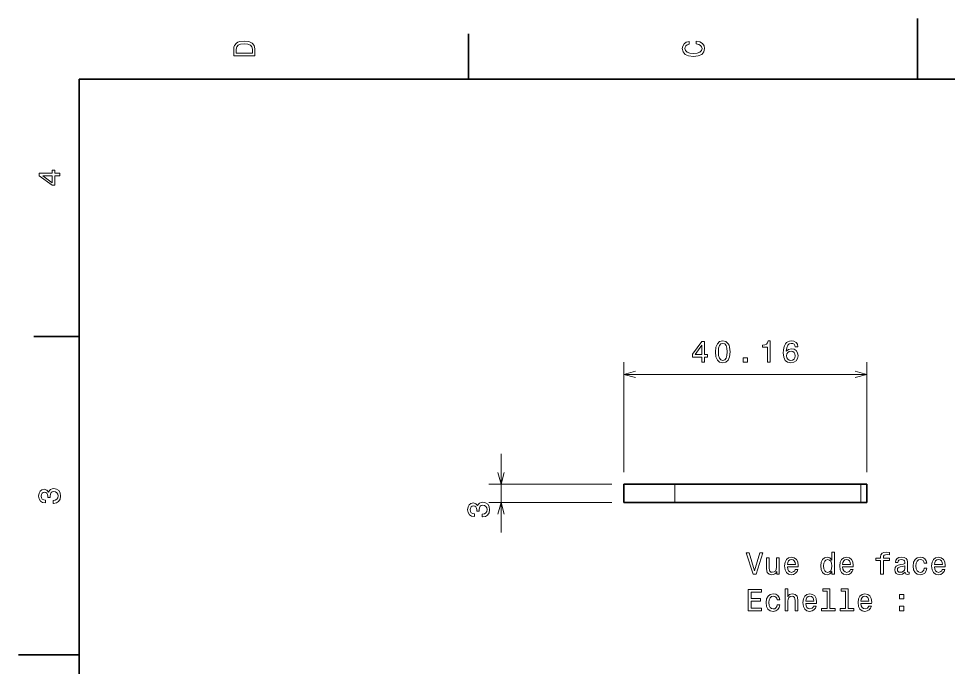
# Model space of a CAD drawing. Extents: x 0 to 297, y 0 to 210.
# Drawn here: x 0 to 153.6, y 102.9 to 210 of the extents above; entities that cross this region are included whole.
import ezdxf

# ---------------------------------------------------------------- set-up
doc = ezdxf.new("R2010")
doc.units = 0

msp = doc.modelspace()

# ---------------------------------------------------------------- linework, layer by layer
at = {"color": 7, "lineweight": 35, "ltscale": 0.25}
for p, q in [((148.5, 200), (148.5, 210)), ((10, 105), (0, 105))]:
    msp.add_line(p, q, dxfattribs=at)
at = {"color": 7, "lineweight": 35, "ltscale": 0.1875}
for p, q in [((74.300003, 200), (74.300003, 207.5)), ((10, 157.5), (2.5, 157.5))]:
    msp.add_line(p, q, dxfattribs=at)
at = {"color": 7, "lineweight": 35}
for p, q in [((287, 200), (10, 200)), ((10, 200), (10, 10)), ((108.396057, 133.145599), (139.152466, 133.145599)), ((108.396057, 130.145599), (139.152466, 130.145599))]:
    msp.add_line(p, q, dxfattribs=at)
at = {"color": 7, "lineweight": 13, "ltscale": 0.45312}
for p, q in [((99.996056, 135.145599), (99.996056, 153.270401)), ((140.152466, 135.145599), (140.152466, 153.270401))]:
    msp.add_line(p, q, dxfattribs=at)
at = {"color": 7, "lineweight": 13}
for p, q in [((99.996056, 151.270401), (140.152466, 151.270401)), ((97.996056, 133.145599), (77.70768, 133.145599)), ((97.996056, 130.145599), (77.70768, 130.145599))]:
    msp.add_line(p, q, dxfattribs=at)
at = {"color": 7, "lineweight": 13, "ltscale": 0.325}
msp.add_line((79.70768, 125.145599), (79.70768, 138.145599), dxfattribs=at)
at = {"color": 7, "lineweight": 35, "ltscale": 0.21}
for p, q in [((108.396057, 133.145599), (99.996056, 133.145599)), ((108.396057, 130.145599), (99.996056, 130.145599))]:
    msp.add_line(p, q, dxfattribs=at)
at = {"color": 7, "lineweight": 35, "ltscale": 0.075}
for p, q in [((99.996056, 130.145599), (99.996056, 133.145599)), ((140.152466, 133.145599), (140.152466, 130.145599))]:
    msp.add_line(p, q, dxfattribs=at)
at = {"color": 7, "lineweight": 13, "ltscale": 0.075}
for p, q in [((108.396057, 133.145599), (108.396057, 130.145599)), ((139.152466, 133.145599), (139.152466, 130.145599))]:
    msp.add_line(p, q, dxfattribs=at)
at = {"color": 7, "lineweight": 35, "ltscale": 0.025}
for p, q in [((140.152466, 133.145599), (139.152466, 133.145599)), ((140.152466, 130.145599), (139.152466, 130.145599))]:
    msp.add_line(p, q, dxfattribs=at)
at = {"color": 7, "lineweight": 13}
for points in [[(35.533215, 204.994965), (35.533215, 203.829971), (39.033215, 203.829971), (39.033215, 204.994965), (38.922264, 205.544678), (38.584366, 205.953171), (38.034657, 206.205338), (37.283215, 206.296112), (36.516644, 206.215424), (36.21405, 206.114563), (35.971977, 205.973343), (35.644165, 205.56485), (35.563473, 205.297562)], [(111.93206, 205.817017), (112.35569, 205.716141), (112.658287, 205.549713), (112.844887, 205.317734), (112.905403, 205.045395), (112.814629, 204.71759), (112.54229, 204.460388), (112.098488, 204.28891), (111.483215, 204.233429), (110.872986, 204.28891), (110.424141, 204.455338), (110.151802, 204.71254), (110.055984, 205.045395), (110.106415, 205.287476), (110.247627, 205.494247), (110.474571, 205.655624), (110.787247, 205.766571), (110.787247, 206.245682), (110.308144, 206.094391), (109.94503, 205.832138), (109.718086, 205.474075), (109.637398, 205.045395), (109.763474, 204.510818), (110.116501, 204.10231), (110.696472, 203.840057), (111.483215, 203.749283), (112.269958, 203.840057), (112.84993, 204.10231), (113.208, 204.510818), (113.329041, 205.045395), (113.233215, 205.51442), (112.965927, 205.892654), (112.527161, 206.159943), (111.93206, 206.301163)], [(35.951801, 204.959656), (36.027451, 205.342941), (36.259438, 205.605194), (36.672985, 205.761536), (37.283215, 205.811966), (37.873272, 205.756485), (38.286816, 205.600143), (38.533936, 205.332855), (38.614628, 204.959656), (38.614628, 204.298996), (35.951801, 204.298996)], [(6.833213, 184.02739), (6.833213, 184.481277), (5.965778, 184.481277), (5.965778, 184.98056), (5.56232, 184.98056), (5.56232, 184.481277), (3.408862, 184.481277), (3.408862, 184.022339), (5.521974, 182.489197), (5.965778, 182.489197), (5.965778, 184.02739)], [(5.56232, 182.912827), (3.993876, 184.02739), (5.56232, 184.02739)], [(112.879593, 153.270401), (113.333481, 153.270401), (113.333481, 154.137833), (113.832764, 154.137833), (113.832764, 154.54129), (113.333481, 154.54129), (113.333481, 156.694748), (112.87455, 156.694748), (111.341408, 154.581635), (111.341408, 154.137833), (112.879593, 154.137833)], [(115.122818, 154.980057), (115.198471, 154.188263), (115.435501, 153.623428), (115.813744, 153.280487), (116.338242, 153.16954), (116.857689, 153.280487), (117.235931, 153.623428), (117.467926, 154.188263), (117.548615, 154.980057), (117.467926, 155.7668), (117.372101, 156.079483), (117.235931, 156.336685), (116.857689, 156.679626), (116.338242, 156.795624), (115.813744, 156.679626), (115.435501, 156.331635), (115.198471, 155.7668)], [(123.719505, 153.270401), (124.178444, 153.270401), (124.178444, 156.795624), (123.835503, 156.795624), (123.74472, 156.487976), (123.563164, 156.281204), (123.285789, 156.160172), (122.902504, 156.119827), (122.902504, 155.761749), (123.719505, 155.761749)], [(128.756683, 155.827316), (128.660858, 156.235825), (128.438965, 156.538422), (128.096024, 156.730057), (127.652214, 156.795624), (127.354668, 156.760315), (127.097458, 156.66449), (126.870514, 156.508148), (126.678871, 156.286255), (126.527573, 156.008881), (126.416626, 155.670975), (126.346024, 155.272568), (126.325851, 154.823715), (126.40654, 154.107574), (126.653656, 153.58812), (127.052071, 153.275452), (127.596741, 153.16954), (128.085938, 153.260315), (128.459137, 153.497345), (128.701202, 153.870544), (128.786942, 154.344604), (128.701202, 154.823715), (128.469223, 155.191864), (128.111145, 155.423859), (127.667343, 155.504547), (127.18824, 155.403687), (126.83017, 155.116226), (126.905823, 155.670975), (127.0672, 156.069397), (127.314316, 156.306427), (127.657257, 156.387115), (127.909424, 156.346771), (128.101059, 156.24086), (128.227142, 156.064346), (128.292709, 155.827316)], [(111.765038, 154.54129), (112.879593, 156.109741), (112.879593, 154.54129)], [(115.606972, 154.980057), (115.647316, 155.590286), (115.773399, 156.029053), (116.000343, 156.286255), (116.338242, 156.377029), (116.671089, 156.286255), (116.898041, 156.029053), (117.024117, 155.590286), (117.064461, 154.980057), (117.024117, 154.364777), (116.898041, 153.926025), (116.671089, 153.668823), (116.338242, 153.583084), (116.000343, 153.668823), (115.773399, 153.926025), (115.647316, 154.364777)], [(119.72628, 153.270401), (120.422241, 153.270401), (120.422241, 154.021851), (119.72628, 154.021851)], [(128.297745, 154.339569), (128.242279, 154.021851), (128.101059, 153.77977), (127.874115, 153.618378), (127.591698, 153.567947), (127.294144, 153.618378), (127.0672, 153.774719), (126.920944, 154.0168), (126.875557, 154.334518), (126.925995, 154.647202), (127.0672, 154.884232), (127.299194, 155.035522), (127.61187, 155.091003), (127.884201, 155.035522), (128.101059, 154.889282), (128.242279, 154.652252)], [(5.73379, 129.979111), (5.769093, 129.979111), (6.253242, 130.059799), (6.616354, 130.296829), (6.848343, 130.670029), (6.934078, 131.164276), (6.848343, 131.688766), (6.626441, 132.082138), (6.273415, 132.334305), (5.819525, 132.425079), (5.521974, 132.384735), (5.279899, 132.273788), (5.0933, 132.092224), (4.957133, 131.850143), (4.684798, 132.177963), (4.251081, 132.293961), (3.857709, 132.218307), (3.560158, 132.00145), (3.373559, 131.648422), (3.307997, 131.164276), (3.388689, 130.710388), (3.610591, 130.362396), (3.963617, 130.135452), (4.432637, 130.059799), (4.46794, 130.059799), (4.46794, 130.508652), (4.145173, 130.548996), (3.913184, 130.680115), (3.771974, 130.891937), (3.721542, 131.189484), (3.761888, 131.451736), (3.867795, 131.643372), (4.039265, 131.759369), (4.271254, 131.804764), (4.518372, 131.759369), (4.684798, 131.638336), (4.785663, 131.426514), (4.815922, 131.139053), (4.810879, 130.942368), (5.209294, 130.942368), (5.199208, 131.189484), (5.244596, 131.507217), (5.365634, 131.744247), (5.56232, 131.885452), (5.819525, 131.935883), (6.112032, 131.880417), (6.328891, 131.734161), (6.465058, 131.502167), (6.510447, 131.194534), (6.460014, 130.876801), (6.308718, 130.644821), (6.066643, 130.498566), (5.73379, 130.443085)], [(76.608253, 127.727737), (76.643555, 127.727737), (77.127708, 127.808426), (77.490822, 128.045456), (77.722809, 128.418655), (77.808548, 128.912888), (77.722809, 129.437393), (77.500908, 129.830765), (77.147881, 130.082916), (76.693993, 130.173706), (76.396439, 130.133362), (76.154366, 130.0224), (75.967766, 129.840851), (75.831604, 129.59877), (75.559265, 129.926575), (75.125549, 130.042572), (74.732178, 129.966934), (74.434624, 129.750076), (74.248024, 129.397049), (74.182465, 128.912888), (74.263153, 128.459), (74.485062, 128.111023), (74.838081, 127.884079), (75.307098, 127.808426), (75.342407, 127.808426), (75.342407, 128.257278), (75.019638, 128.297623), (74.787651, 128.428741), (74.646439, 128.640564), (74.596008, 128.93811), (74.636353, 129.200363), (74.742264, 129.391998), (74.913727, 129.507996), (75.145721, 129.553391), (75.392838, 129.507996), (75.559265, 129.386963), (75.660126, 129.17514), (75.690384, 128.88768), (75.685349, 128.690994), (76.083755, 128.690994), (76.073669, 128.93811), (76.119064, 129.255829), (76.240097, 129.492859), (76.436783, 129.634079), (76.693993, 129.684509), (76.986496, 129.629028), (77.203354, 129.482773), (77.339523, 129.250793), (77.384911, 128.943146), (77.33448, 128.625427), (77.183182, 128.393448), (76.941109, 128.247192), (76.608253, 128.191711)], [(122.469795, 121.794014), (121.592278, 118.813469), (120.689537, 121.794014), (120.210434, 121.794014), (121.340118, 118.288971), (121.844437, 118.288971), (122.948906, 121.794014)], [(134.356689, 118.707558), (134.356689, 118.288971), (134.800491, 118.288971), (134.800491, 121.910011), (134.361725, 121.910011), (134.361725, 120.583641), (134.023834, 120.966927), (133.817062, 121.057701), (133.580032, 121.093002), (133.151352, 120.992142), (132.818497, 120.709717), (132.601639, 120.255829), (132.526001, 119.645599), (132.601639, 119.03537), (132.818497, 118.576431), (133.151352, 118.288971), (133.580032, 118.193153), (133.817062, 118.228455), (134.02887, 118.319229)], [(142.415771, 120.528168), (142.415771, 118.288971), (142.859573, 118.288971), (142.859573, 120.528168), (143.86821, 120.528168), (143.86821, 120.906403), (142.859573, 120.906403), (142.859573, 121.07283), (142.894867, 121.274559), (143.010864, 121.410728), (143.20755, 121.491417), (143.489975, 121.521683), (143.86821, 121.501511), (143.86821, 121.884796), (143.389099, 121.910011), (142.955383, 121.864616), (142.652802, 121.728455), (142.471237, 121.491417), (142.415771, 121.153526), (142.415771, 120.906403), (141.603806, 120.906403), (141.603806, 120.528168)], [(125.672249, 120.997185), (125.228439, 120.997185), (125.228439, 119.433784), (125.178009, 119.070671), (125.031754, 118.808426), (124.80481, 118.647041), (124.507263, 118.596611), (124.270233, 118.636955), (124.118935, 118.757988), (124.033195, 118.96476), (124.013023, 119.257271), (124.013023, 120.997185), (123.569221, 120.997185), (123.569221, 119.216927), (123.584351, 118.858856), (123.680176, 118.561302), (123.972679, 118.288971), (124.441696, 118.193153), (124.693863, 118.228455), (124.910721, 118.319229), (125.097321, 118.475571), (125.248619, 118.702515), (125.248619, 118.288971), (125.672249, 118.288971)], [(127.008705, 119.514473), (128.78392, 119.514473), (128.788956, 119.721245), (128.708267, 120.301216), (128.486374, 120.73494), (128.133347, 120.997185), (127.664322, 121.093002), (127.205391, 120.992142), (126.852364, 120.709717), (126.62542, 120.250786), (126.544724, 119.645599), (126.620377, 119.025284), (126.847321, 118.571388), (127.195305, 118.288971), (127.649193, 118.193153), (128.042572, 118.258713), (128.365326, 118.430183), (128.602356, 118.702515), (128.738525, 119.065628), (128.299774, 119.065628), (128.208984, 118.863899), (128.077866, 118.712601), (127.704666, 118.591568), (127.417206, 118.647041), (127.200348, 118.823555), (127.059135, 119.111015), (127.008705, 119.499344)], [(127.008705, 119.887672), (127.064178, 120.235657), (127.200348, 120.492859), (127.40712, 120.6492), (127.679451, 120.704674), (127.946747, 120.6492), (128.153519, 120.492859), (128.279602, 120.235657), (128.324982, 119.887672)], [(133.65567, 120.694588), (133.948181, 120.623985), (134.17009, 120.427299), (134.301208, 120.099487), (134.351639, 119.645599), (134.301208, 119.186668), (134.17009, 118.858856), (133.948181, 118.657127), (133.65567, 118.591568), (133.378296, 118.657127), (133.166489, 118.858856), (133.025269, 119.191711), (132.979889, 119.645599), (133.025269, 120.094444), (133.166489, 120.422256), (133.378296, 120.623985)], [(136.116776, 119.514473), (137.891983, 119.514473), (137.897034, 119.721245), (137.816345, 120.301216), (137.594437, 120.73494), (137.241409, 120.997185), (136.7724, 121.093002), (136.313461, 120.992142), (135.960434, 120.709717), (135.73349, 120.250786), (135.652802, 119.645599), (135.728439, 119.025284), (135.955383, 118.571388), (136.303375, 118.288971), (136.757263, 118.193153), (137.150635, 118.258713), (137.473404, 118.430183), (137.710434, 118.702515), (137.846603, 119.065628), (137.407837, 119.065628), (137.317062, 118.863899), (137.185944, 118.712601), (136.812744, 118.591568), (136.525269, 118.647041), (136.308411, 118.823555), (136.167206, 119.111015), (136.116776, 119.499344)], [(136.116776, 119.887672), (136.172241, 120.235657), (136.308411, 120.492859), (136.515182, 120.6492), (136.787521, 120.704674), (137.05481, 120.6492), (137.261581, 120.492859), (137.387665, 120.235657), (137.43306, 119.887672)], [(146.445297, 118.641998), (146.445297, 118.626869), (146.47052, 118.455399), (146.546173, 118.334358), (146.863892, 118.238541), (147.111008, 118.278885), (147.111008, 118.621826), (147.005096, 118.606697), (146.863892, 118.672256), (146.838669, 118.873985), (146.838669, 120.276001), (146.778152, 120.634071), (146.601639, 120.88623), (146.294006, 121.037529), (145.860291, 121.093002), (145.436661, 121.032486), (145.123978, 120.861015), (144.927292, 120.593727), (144.861725, 120.2407), (144.861725, 120.210442), (145.260147, 120.210442), (145.295441, 120.422256), (145.406403, 120.573555), (145.587952, 120.66433), (145.845154, 120.699631), (146.092285, 120.674416), (146.268784, 120.59877), (146.374695, 120.467644), (146.410004, 120.286087), (146.389832, 120.074272), (146.309143, 119.968369), (146.107407, 119.917931), (145.729156, 119.877586), (145.295441, 119.786812), (144.987808, 119.625427), (144.806259, 119.373268), (144.750778, 119.000069), (144.801208, 118.667213), (144.95755, 118.420097), (145.209717, 118.263756), (145.557693, 118.208282), (146.026718, 118.314186)], [(149.597321, 120.099487), (150.036072, 120.099487), (149.945297, 120.502945), (149.728439, 120.820671), (149.390549, 121.017357), (148.951782, 121.093002), (148.467636, 120.992142), (148.099487, 120.709717), (147.867493, 120.250786), (147.786804, 119.635513), (147.862457, 119.025284), (148.089386, 118.571388), (148.447464, 118.288971), (148.936661, 118.193153), (149.370377, 118.268799), (149.708267, 118.480614), (149.940262, 118.813469), (150.041122, 119.257271), (149.617493, 119.257271), (149.54184, 118.974854), (149.400635, 118.763031), (149.198898, 118.631912), (148.951782, 118.591568), (148.64415, 118.657127), (148.422241, 118.858856), (148.286072, 119.186668), (148.240692, 119.650642), (148.286072, 120.10453), (148.427292, 120.432343), (148.654236, 120.634071), (148.951782, 120.704674), (149.214035, 120.659286), (149.410721, 120.543297), (149.54184, 120.351654)], [(151.29689, 119.514473), (153.072098, 119.514473), (153.077148, 119.721245), (152.99646, 120.301216), (152.774551, 120.73494), (152.421524, 120.997185), (151.952499, 121.093002), (151.493576, 120.992142), (151.140549, 120.709717), (150.913605, 120.250786), (150.832916, 119.645599), (150.908554, 119.025284), (151.135498, 118.571388), (151.48349, 118.288971), (151.937378, 118.193153), (152.33075, 118.258713), (152.653519, 118.430183), (152.890549, 118.702515), (153.026718, 119.065628), (152.587952, 119.065628), (152.497177, 118.863899), (152.366058, 118.712601), (151.992859, 118.591568), (151.705383, 118.647041), (151.488525, 118.823555), (151.347321, 119.111015), (151.29689, 119.499344)], [(151.29689, 119.887672), (151.352356, 120.235657), (151.488525, 120.492859), (151.695297, 120.6492), (151.967636, 120.704674), (152.234924, 120.6492), (152.441696, 120.492859), (152.56778, 120.235657), (152.613159, 119.887672)], [(146.394867, 119.237099), (146.334351, 118.974854), (146.172974, 118.773117), (145.930893, 118.641998), (145.633347, 118.596611), (145.441696, 118.621826), (145.305527, 118.702515), (145.219803, 118.843727), (145.19458, 119.040413), (145.214752, 119.216927), (145.295441, 119.343002), (145.61821, 119.484215), (146.026718, 119.544731), (146.394867, 119.665771)], [(120.533195, 112.242142), (122.75222, 112.242142), (122.75222, 112.665771), (120.997177, 112.665771), (120.997177, 113.850929), (122.560577, 113.850929), (122.560577, 114.269516), (120.997177, 114.269516), (120.997177, 115.318512), (122.711876, 115.318512), (122.711876, 115.742142), (120.533195, 115.742142)], [(126.620377, 112.242142), (127.064178, 112.242142), (127.064178, 113.805542), (127.109566, 114.163612), (127.255821, 114.425858), (127.482765, 114.587242), (127.785362, 114.647758), (128.027435, 114.597328), (128.178726, 114.461159), (128.254379, 114.234215), (128.279602, 113.931625), (128.279602, 112.242142), (128.723404, 112.242142), (128.723404, 114.0224), (128.703232, 114.38047), (128.612442, 114.678024), (128.314896, 114.950356), (127.850922, 115.046173), (127.598763, 115.010872), (127.381905, 114.915054), (127.200348, 114.763756), (127.064178, 114.556984), (127.064178, 115.863182), (126.620377, 115.863182)], [(133.574982, 115.489983), (133.574982, 112.615341), (132.662155, 112.615341), (132.662155, 112.242142), (134.926575, 112.242142), (134.926575, 112.615341), (134.018784, 112.615341), (134.018784, 115.863182), (132.879013, 115.863182), (132.879013, 115.489983)], [(136.611008, 115.489983), (136.611008, 112.615341), (135.698181, 112.615341), (135.698181, 112.242142), (137.962585, 112.242142), (137.962585, 112.615341), (137.05481, 112.615341), (137.05481, 115.863182), (135.915039, 115.863182), (135.915039, 115.489983)], [(125.309135, 114.052658), (125.747894, 114.052658), (125.65712, 114.456116), (125.440262, 114.773842), (125.102364, 114.970528), (124.663605, 115.046173), (124.179451, 114.945313), (123.811295, 114.662888), (123.579308, 114.203957), (123.498619, 113.588684), (123.574265, 112.978455), (123.801208, 112.524559), (124.159279, 112.242142), (124.648476, 112.146324), (125.082191, 112.22197), (125.42009, 112.433784), (125.652077, 112.76664), (125.752937, 113.210442), (125.329308, 113.210442), (125.253662, 112.928024), (125.11245, 112.716202), (124.910721, 112.585083), (124.663605, 112.544739), (124.355965, 112.610298), (124.134064, 112.812027), (123.997894, 113.139839), (123.952507, 113.603813), (123.997894, 114.057701), (124.139107, 114.385513), (124.366051, 114.587242), (124.663605, 114.657845), (124.92585, 114.612457), (125.122536, 114.496468), (125.253662, 114.304825)], [(130.044724, 113.467644), (131.819946, 113.467644), (131.824982, 113.674416), (131.744293, 114.254387), (131.522385, 114.68811), (131.169373, 114.950356), (130.700348, 115.046173), (130.241409, 114.945313), (129.888382, 114.662888), (129.661438, 114.203957), (129.58075, 113.59877), (129.656403, 112.978455), (129.883347, 112.524559), (130.231323, 112.242142), (130.685211, 112.146324), (131.078583, 112.211884), (131.401352, 112.383354), (131.638382, 112.655685), (131.774551, 113.018799), (131.335785, 113.018799), (131.24501, 112.81707), (131.113892, 112.665771), (130.740692, 112.544739), (130.453232, 112.600212), (130.236374, 112.776726), (130.095154, 113.064186), (130.044724, 113.452515)], [(130.044724, 113.840843), (130.100204, 114.188828), (130.236374, 114.44603), (130.443146, 114.602371), (130.715469, 114.657845), (130.982773, 114.602371), (131.189545, 114.44603), (131.315613, 114.188828), (131.361008, 113.840843)], [(139.152802, 113.467644), (140.928009, 113.467644), (140.93306, 113.674416), (140.852356, 114.254387), (140.630463, 114.68811), (140.277435, 114.950356), (139.808411, 115.046173), (139.349487, 114.945313), (138.99646, 114.662888), (138.769516, 114.203957), (138.688812, 113.59877), (138.764465, 112.978455), (138.991409, 112.524559), (139.339401, 112.242142), (139.793289, 112.146324), (140.186661, 112.211884), (140.50943, 112.383354), (140.74646, 112.655685), (140.882629, 113.018799), (140.443863, 113.018799), (140.353088, 112.81707), (140.221954, 112.665771), (139.848755, 112.544739), (139.561295, 112.600212), (139.344437, 112.776726), (139.203232, 113.064186), (139.152802, 113.452515)], [(139.152802, 113.840843), (139.208267, 114.188828), (139.344437, 114.44603), (139.551208, 114.602371), (139.823547, 114.657845), (140.090836, 114.602371), (140.297607, 114.44603), (140.423691, 114.188828), (140.469086, 113.840843)], [(145.532471, 114.198914), (146.228439, 114.198914), (146.228439, 114.950356), (145.532471, 114.950356)], [(145.532471, 112.242142), (146.228439, 112.242142), (146.228439, 112.993584), (145.532471, 112.993584)]]:
    msp.add_lwpolyline(points, close=True, dxfattribs=at)
for points in [[(101.92791, 151.78804), (99.996056, 151.270401), (101.92791, 150.752762)], [(138.220612, 150.752762), (140.152466, 151.270401), (138.220612, 151.78804)], [(79.190041, 135.077454), (79.70768, 133.145599), (80.225311, 135.077454)], [(80.225311, 128.213745), (79.70768, 130.145599), (79.190041, 128.213745)]]:
    msp.add_lwpolyline(points, dxfattribs=at)

doc.saveas('drawing.dxf')
